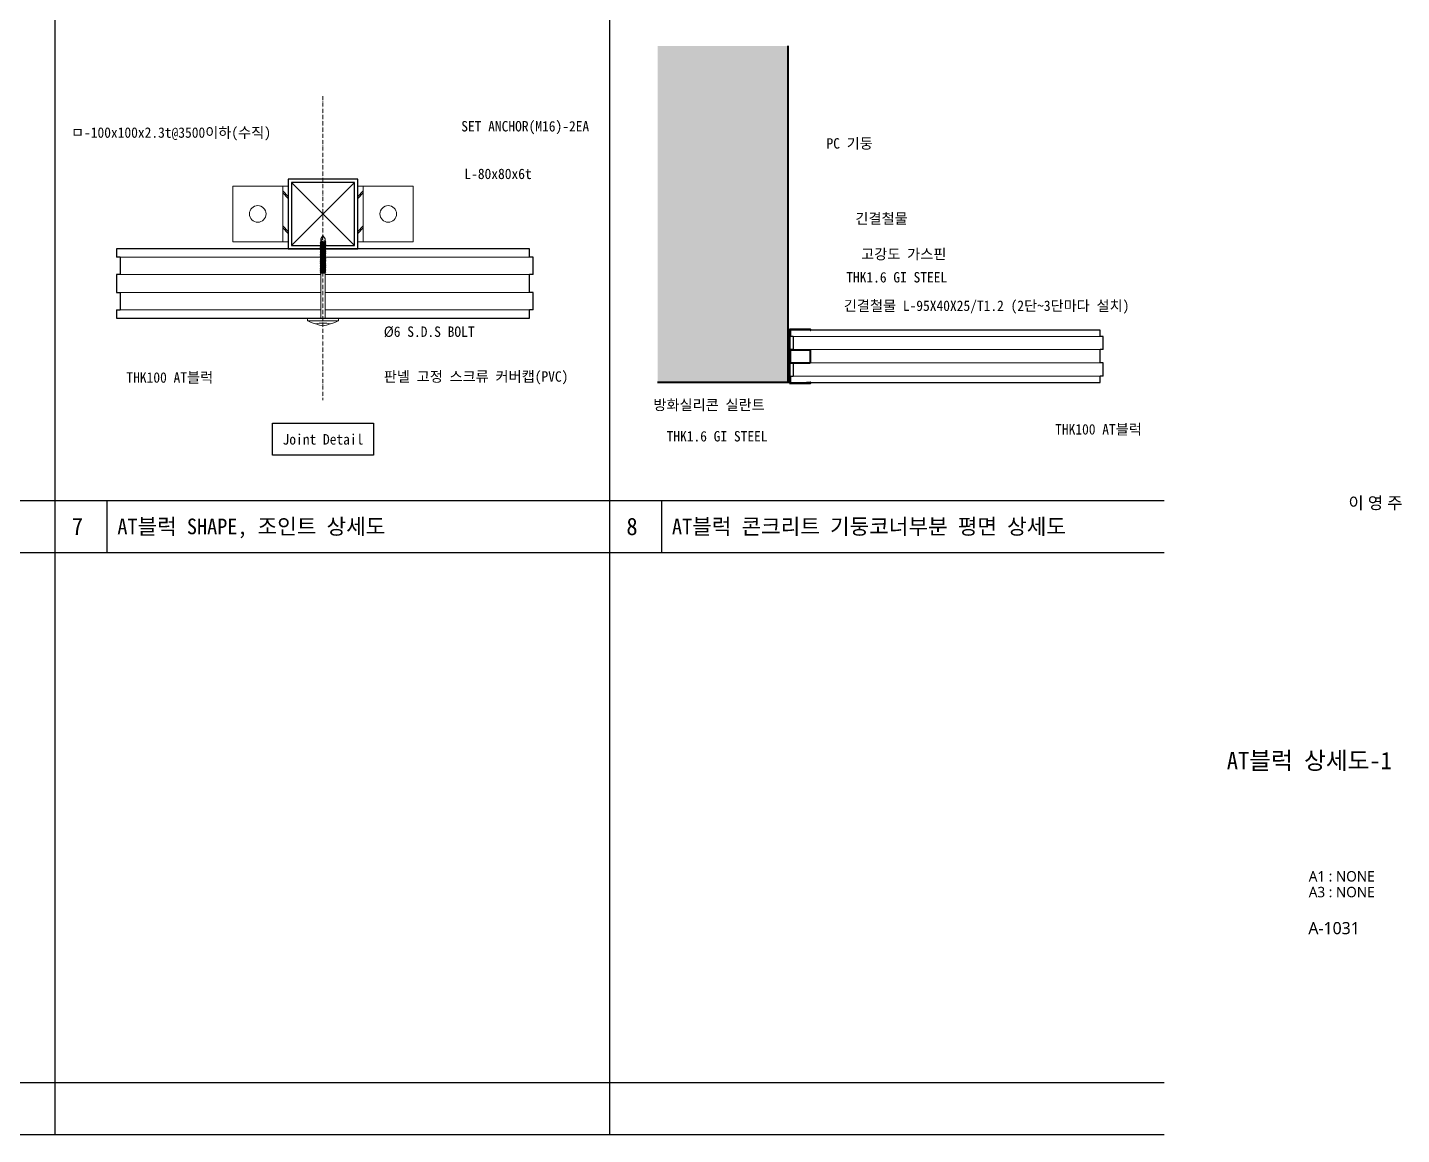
# Model space of a CAD drawing. Header units: millimetres. Extents: x 251300 to 259188, y 17948 to 29188.
# Drawn here: x 255215 to 259171, y 23888 to 27073 of the extents above; entities that cross this region are included whole.
import ezdxf
from ezdxf.enums import TextEntityAlignment as Align

# ---------------------------------------------------------------- set-up
doc = ezdxf.new("R2010")
doc.units = ezdxf.units.MM
doc.header["$MEASUREMENT"] = 0
doc.linetypes.add('ACAD_ISO10W100', pattern=[18, 12, -3, 0, -3])
for name, color, linetype, lineweight in [('A-BORD-TEXT', 3, 'CONTINUOUS', 25), ('A-CONC-LIN1', 2, 'CONTINUOUS', 40), ('A-MKXS-LEAD', 7, 'CONTINUOUS', 25), ('A-MKXS-TEXT1', 3, 'CONTINUOUS', 25), ('A-WAXM-BLOC', 3, 'CONTINUOUS', 25), ('A-XXXX-FIN2', 6, 'CONTINUOUS', 20), ('A-XXXX-HATC', 8, 'CONTINUOUS', 18), ('A-XXXX-OPEN', 1, 'ACAD_ISO10W100', 15), ('A-XXXX-TABL', 7, 'CONTINUOUS', 25), ('A-XXXX-TXT2', 3, 'CONTINUOUS', 25), ('S-RBAR', 2, 'CONTINUOUS', 40)]:
    doc.layers.add(name, color=color, linetype=linetype, lineweight=lineweight)
for name, color, linetype in [('A-XXXX-SOLD', 252, 'CONTINUOUS'), ('CA-ANNO-TEXT', 3, 'CONTINUOUS'), ('X_외벽 및 지붕패널$0$AA-SECT-STEL', 6, 'CONTINUOUS'), ('X_외벽 및 지붕패널$0$BOLT', 7, 'CONTINUOUS')]:
    doc.layers.add(name, color=color, linetype=linetype)
doc.styles.add('돋움체', font='')
doc.styles.add('맑은고딕', font='malgun.ttf')
doc.styles.get('돋움체').set_extended_font_data('DotumChe')

# ---------------------------------------------------------------- blocks, each defined once
blk = doc.blocks.new('AUDIT_I_191129124451-1')
at = {"layer": 'X_외벽 및 지붕패널$0$AA-SECT-STEL'}
for p, q in [((-12.5, 87.5), (-12.5, -12.5)), ((87.5, 87.5), (-12.5, 87.5)), ((-8, 83), (-8, -8)), ((83, 83), (-8, 83)), ((83, -8), (83, 83)), ((87.5, -12.5), (87.5, 87.5)), ((-12.5, -12.5), (87.5, -12.5)), ((-8, -8), (83, -8))]:
    blk.add_line(p, q, dxfattribs=at)
at = {"layer": 'X_외벽 및 지붕패널$0$AA-SECT-STEL', "color": 16}
for p, q in [((-8, -8), (83, 83)), ((-8, 83), (83, -8))]:
    blk.add_line(p, q, dxfattribs=at)

msp = doc.modelspace()

# ---------------------------------------------------------------- hatches: boundary and pattern name
at = {"layer": 'A-XXXX-HATC', "ltscale": 2}
h = msp.add_hatch(color=256, dxfattribs=at)
h.dxf.hatch_style = 1
h.paths.add_polyline_path([(257411.013, 26129.768), (257410.564, 26129.768), (257410.564, 26124.754), (257411.013, 26124.754)])
at = {"layer": 'A-XXXX-SOLD'}
h = msp.add_hatch(color=256, dxfattribs=at)
h.dxf.hatch_style = 1
h.paths.add_polyline_path([(257404.22, 27020.471), (257029.22, 27020.471), (257029.22, 26052.261), (257404.22, 26052.261)])

# ---------------------------------------------------------------- linework, layer by layer
at = {"layer": 'A-CONC-LIN1'}
msp.add_lwpolyline([(257404.22, 27020.471), (257404.22, 26052.261), (257029.22, 26052.261)], dxfattribs=at)
at = {"layer": 'A-MKXS-LEAD'}
for points, elevation in [([(256259.359, 26547.936, 0, 10, 0), (256273.257, 26574.523, 0, 0, 0), (256385.48, 26789.206, 0, 0, 0), (256453.672, 26789.206, 0, 0, 0)], 1974.164), ([(257344.749, 26692.012, 0, 10, 0), (257372.297, 26703.892, 0, 0, 0), (257455.89, 26739.938, 0, 0, 0), (257507.867, 26739.938, 0, 0, 0)], 0), ([(256310.535, 26512.594, 0, 10, 0), (256325.983, 26538.311, 0, 0, 0), (256394.47, 26652.328, 0, 0, 0), (256462.662, 26652.328, 0, 0, 0)], 1974.164), ([(256067.927, 26354.846, 0, 10, 0), (256083.374, 26329.129, 0, 0, 0), (256162.43, 26197.519, 0, 0, 0), (256230.622, 26197.519, 0, 0, 0)], 1974.164), ([(255873.14, 26266.612, 0, 10, 0), (255865.266, 26237.664, 0, 0, 0), (255818.643, 26066.27, 0, 0, 0), (255749.34, 26066.27, 0, 0, 0)], 0), ([(256072.095, 26218.865, 0, 10, 0), (256087.543, 26193.148, 0, 0, 0), (256162.43, 26068.477, 0, 0, 0), (256230.622, 26068.477, 0, 0, 0)], 1974.164), ([(258073.922, 26065.421, 0, 10, 0), (258081.797, 26036.473, 0, 0, 0), (258114.27, 25917.094, 0, 0, 0), (258166.247, 25917.094, 0, 0, 0)], 0)]:
    msp.add_lwpolyline(points, format="xyseb", dxfattribs=dict(at, elevation=elevation))
for points in [[(256087.987, 26631.336, 0, 10, 0), (256072.539, 26657.053, 0, 0, 0), (256004.052, 26771.07, 0, 0, 0), (255925.859, 26771.07, 0, 0, 0)], [(257411.013, 26127.261, 0, 10, 0), (257441.013, 26127.261, 0, 0, 0), (257445.662, 26127.261, 0, 0, 0), (257445.662, 26421.307, 0, 0, 0), (257590.907, 26421.307, 0, 0, 0)], [(257458.127, 26205.118, 0, 10, 0), (257466.002, 26234.066, 0, 0, 0), (257498.475, 26353.445, 0, 0, 0), (257550.452, 26353.445, 0, 0, 0)], [(257466.449, 26131.311, 0, 10, 0), (257474.324, 26160.259, 0, 0, 0), (257506.797, 26279.638, 0, 0, 0), (257558.774, 26279.638, 0, 0, 0)], [(257405.973, 26050.179, 0, 10, 0), (257398.098, 26021.231, 0, 0, 0), (257390.224, 25992.284, 0, 0, 0), (257338.247, 25992.284, 0, 0, 0)], [(257438.839, 26050.179, 0, 10, 0), (257430.965, 26021.231, 0, 0, 0), (257398.492, 25901.852, 0, 0, 0), (257346.514, 25901.852, 0, 0, 0)]]:
    msp.add_lwpolyline(points, format="xyseb", dxfattribs=at)
at = {"layer": 'A-WAXM-BLOC'}
for p, q in [((256059.668, 26436.859), (255470.902, 26436.859)), ((255470.902, 26436.859), (255470.902, 26412.525)), ((256660.235, 26436.859), (256071.468, 26436.859)), ((256660.235, 26412.525), (256660.235, 26436.859)), ((255481.568, 26412.525), (255470.902, 26412.525)), ((255481.568, 26412.525), (255481.568, 26362.525)), ((256670.902, 26412.525), (256660.235, 26412.525)), ((256670.902, 26362.525), (256670.902, 26412.525)), ((255470.902, 26362.525), (255470.902, 26311.192)), ((255481.568, 26362.525), (255470.902, 26362.525)), ((256660.235, 26311.192), (256660.235, 26362.525)), ((256670.902, 26362.525), (256660.235, 26362.525)), ((255470.902, 26311.192), (255481.568, 26311.192)), ((255481.568, 26311.192), (255481.568, 26261.192)), ((256670.902, 26311.192), (256660.235, 26311.192)), ((256670.902, 26261.192), (256670.902, 26311.192)), ((255470.902, 26261.192), (255470.902, 26236.859)), ((255470.902, 26261.192), (255481.568, 26261.192)), ((255470.902, 26236.859), (256660.235, 26236.859)), ((256660.235, 26236.859), (256660.235, 26261.192)), ((256670.902, 26261.192), (256660.235, 26261.192)), ((258303.72, 26202.261), (257411.72, 26202.261)), ((257411.72, 26202.261), (257411.72, 26184.011)), ((258303.72, 26184.011), (258303.72, 26202.261)), ((257419.72, 26184.011), (257411.72, 26184.011)), ((257419.72, 26184.011), (257419.72, 26146.511)), ((258311.72, 26184.011), (258303.72, 26184.011)), ((258311.72, 26146.511), (258311.72, 26184.011)), ((257411.72, 26146.511), (257411.72, 26146.011)), ((257419.72, 26146.511), (257411.72, 26146.511)), ((258303.72, 26108.011), (258303.72, 26146.511)), ((258311.72, 26146.511), (258303.72, 26146.511)), ((257411.72, 26108.511), (257411.72, 26108.011)), ((257411.72, 26108.011), (257419.72, 26108.011)), ((257419.72, 26108.011), (257419.72, 26070.511)), ((258311.72, 26108.011), (258303.72, 26108.011)), ((258311.72, 26070.511), (258311.72, 26108.011)), ((257411.72, 26070.511), (257411.72, 26052.261)), ((257411.72, 26070.511), (257419.72, 26070.511)), ((257411.72, 26052.261), (258303.72, 26052.261)), ((258303.72, 26052.261), (258303.72, 26070.511)), ((258311.72, 26070.511), (258303.72, 26070.511))]:
    msp.add_line(p, q, dxfattribs=at)
at = {"layer": 'A-XXXX-FIN2'}
for p, q in [((255949.568, 26456.859), (255949.568, 26616.859)), ((256181.568, 26456.859), (256181.568, 26616.859)), ((256073.468, 26458.07), (256057.668, 26451.235)), ((256063.285, 26457.378), (256057.668, 26454.901)), ((256073.468, 26454.404), (256057.668, 26447.569)), ((256073.468, 26450.738), (256057.668, 26443.903)), ((256073.468, 26447.072), (256057.668, 26440.237)), ((256073.468, 26443.406), (256057.668, 26436.571)), ((256073.468, 26439.74), (256057.668, 26432.905)), ((256073.468, 26436.074), (256057.668, 26429.239)), ((256073.468, 26432.408), (256057.668, 26425.573)), ((256059.668, 26465.014), (256059.668, 26456.509)), ((256059.668, 26454.901), (256059.668, 26452.843)), ((256059.668, 26451.235), (256059.668, 26449.177)), ((256059.668, 26447.569), (256059.668, 26445.511)), ((256059.668, 26443.903), (256059.668, 26441.845)), ((256059.668, 26440.237), (256059.668, 26438.179)), ((256059.668, 26436.571), (256059.668, 26434.513)), ((256059.668, 26432.905), (256059.668, 26430.847)), ((256059.668, 26429.239), (256059.668, 26427.181)), ((256073.468, 26436.074), (256065.405, 26432.614)), ((256071.468, 26465.014), (256071.468, 26458.07)), ((256071.468, 26456.462), (256071.468, 26454.404)), ((256071.468, 26452.796), (256071.468, 26450.738)), ((256071.468, 26449.13), (256071.468, 26447.072)), ((256071.468, 26445.464), (256071.468, 26443.406)), ((256071.468, 26441.798), (256071.468, 26439.74)), ((256071.468, 26438.132), (256071.468, 26436.074)), ((256071.468, 26434.466), (256071.468, 26432.408)), ((256071.468, 26430.8), (256071.468, 26428.742)), ((256073.468, 26428.742), (256057.668, 26421.907)), ((256073.468, 26425.076), (256057.668, 26418.241)), ((256073.468, 26421.41), (256057.668, 26414.575)), ((256073.468, 26417.744), (256057.668, 26410.909)), ((256073.468, 26414.078), (256057.668, 26407.243)), ((256073.468, 26410.412), (256057.668, 26403.577)), ((256073.468, 26406.746), (256057.668, 26399.911)), ((256073.468, 26403.08), (256057.668, 26396.245)), ((256073.468, 26399.414), (256057.668, 26392.579)), ((256073.468, 26395.748), (256057.668, 26388.913)), ((256073.468, 26392.082), (256057.668, 26385.247)), ((256059.668, 26425.573), (256059.668, 26423.515)), ((256059.668, 26421.907), (256059.668, 26419.849)), ((256059.668, 26418.241), (256059.668, 26416.183)), ((256059.668, 26414.575), (256059.668, 26412.517)), ((256059.668, 26410.909), (256059.668, 26408.851)), ((256059.668, 26407.243), (256059.668, 26405.185)), ((256059.668, 26403.577), (256059.668, 26401.519)), ((256059.668, 26399.911), (256059.668, 26397.853)), ((256059.668, 26396.245), (256059.668, 26394.187)), ((256059.668, 26392.579), (256059.668, 26390.521)), ((256071.468, 26427.134), (256071.468, 26425.076)), ((256071.468, 26423.468), (256071.468, 26421.41)), ((256071.468, 26419.802), (256071.468, 26417.744)), ((256071.468, 26416.136), (256071.468, 26414.078)), ((256071.468, 26412.47), (256071.468, 26410.412)), ((256071.468, 26408.804), (256071.468, 26406.746)), ((256071.468, 26408.804), (256071.468, 26406.746)), ((256071.468, 26405.138), (256071.468, 26403.08)), ((256071.468, 26401.472), (256071.468, 26399.414)), ((256071.468, 26397.806), (256071.468, 26395.748)), ((256071.468, 26394.14), (256071.468, 26392.082)), ((256071.468, 26390.474), (256071.468, 26388.416)), ((256073.468, 26388.416), (256057.668, 26381.581)), ((256073.468, 26384.75), (256057.668, 26377.915)), ((256073.468, 26381.084), (256057.668, 26374.249)), ((256073.468, 26377.418), (256057.668, 26370.583)), ((256073.468, 26373.752), (256057.668, 26366.917)), ((256059.668, 26388.913), (256059.668, 26386.855)), ((256059.668, 26385.247), (256059.668, 26383.189)), ((256059.668, 26381.581), (256059.668, 26379.523)), ((256059.668, 26377.915), (256059.668, 26375.857)), ((256059.668, 26374.249), (256059.668, 26372.191)), ((256059.668, 26372.614), (256059.668, 26372.191)), ((256059.668, 26370.583), (256059.668, 26368.525)), ((256059.668, 26366.626), (256059.668, 26236.859)), ((256059.668, 26366.626), (256071.468, 26366.626)), ((256073.468, 26370.086), (256065.405, 26366.626)), ((256071.468, 26386.808), (256071.468, 26384.75)), ((256071.468, 26383.142), (256071.468, 26381.084)), ((256071.468, 26379.476), (256071.468, 26377.418)), ((256071.468, 26375.81), (256071.468, 26373.752)), ((256071.468, 26372.144), (256071.468, 26370.086)), ((256071.468, 26368.478), (256071.468, 26366.626)), ((256071.468, 26366.626), (256071.468, 26236.859)), ((256020.568, 26236.859), (256110.568, 26236.859)), ((256020.568, 26236.859), (256020.568, 26229.659)), ((256110.568, 26236.859), (256110.568, 26229.659)), ((256020.568, 26229.659), (256110.568, 26229.659))]:
    msp.add_line(p, q, dxfattribs=at)
for points in [[(255805.568, 26616.859), (255805.568, 26456.859), (255965.568, 26456.859), (255965.568, 26616.859)], [(256325.568, 26616.859), (256325.568, 26456.859), (256165.568, 26456.859), (256165.568, 26616.859)], [(256057.668, 26451.235), (256059.668, 26452.843), (256071.468, 26458.07), (256073.468, 26458.07), (256071.468, 26456.462), (256059.668, 26451.235)], [(256057.668, 26454.901), (256059.668, 26456.509), (256061.285, 26457.378), (256063.285, 26457.378), (256061.285, 26455.77), (256059.668, 26454.901)], [(256057.668, 26447.569), (256059.668, 26449.177), (256071.468, 26454.404), (256073.468, 26454.404), (256071.468, 26452.796), (256059.668, 26447.569)], [(256057.668, 26443.903), (256059.668, 26445.511), (256071.468, 26450.738), (256073.468, 26450.738), (256071.468, 26449.13), (256059.668, 26443.903)], [(256057.668, 26440.237), (256059.668, 26441.845), (256071.468, 26447.072), (256073.468, 26447.072), (256071.468, 26445.464), (256059.668, 26440.237)], [(256057.668, 26436.571), (256059.668, 26438.179), (256071.468, 26443.406), (256073.468, 26443.406), (256071.468, 26441.798), (256059.668, 26436.571)], [(256057.668, 26432.905), (256059.668, 26434.513), (256071.468, 26439.74), (256073.468, 26439.74), (256071.468, 26438.132), (256059.668, 26432.905)], [(256057.668, 26429.239), (256059.668, 26430.847), (256071.468, 26436.074), (256073.468, 26436.074), (256071.468, 26434.466), (256059.668, 26429.239)], [(256057.668, 26425.573), (256059.668, 26427.181), (256071.468, 26432.408), (256073.468, 26432.408), (256071.468, 26430.8), (256059.668, 26425.573)], [(256057.668, 26421.907), (256059.668, 26423.515), (256071.468, 26428.742), (256073.468, 26428.742), (256071.468, 26427.134), (256059.668, 26421.907)], [(256057.668, 26418.241), (256059.668, 26419.849), (256071.468, 26425.076), (256073.468, 26425.076), (256071.468, 26423.468), (256059.668, 26418.241)], [(256057.668, 26414.575), (256059.668, 26416.183), (256071.468, 26421.41), (256073.468, 26421.41), (256071.468, 26419.802), (256059.668, 26414.575)], [(256057.668, 26410.909), (256059.668, 26412.517), (256071.468, 26417.744), (256073.468, 26417.744), (256071.468, 26416.136), (256059.668, 26410.909)], [(256057.668, 26407.243), (256059.668, 26408.851), (256071.468, 26414.078), (256073.468, 26414.078), (256071.468, 26412.47), (256059.668, 26407.243)], [(256057.668, 26403.577), (256059.668, 26405.185), (256071.468, 26410.412), (256073.468, 26410.412), (256071.468, 26408.804), (256059.668, 26403.577)], [(256057.668, 26399.911), (256059.668, 26401.519), (256071.468, 26406.746), (256073.468, 26406.746), (256071.468, 26405.138), (256059.668, 26399.911)], [(256057.668, 26396.245), (256059.668, 26397.853), (256071.468, 26403.08), (256073.468, 26403.08), (256071.468, 26401.472), (256059.668, 26396.245)], [(256057.668, 26392.579), (256059.668, 26394.187), (256071.468, 26399.414), (256073.468, 26399.414), (256071.468, 26397.806), (256059.668, 26392.579)], [(256057.668, 26388.913), (256059.668, 26390.521), (256071.468, 26395.748), (256073.468, 26395.748), (256071.468, 26394.14), (256059.668, 26388.913)], [(256057.668, 26385.247), (256059.668, 26386.855), (256071.468, 26392.082), (256073.468, 26392.082), (256071.468, 26390.474), (256059.668, 26385.247)], [(256057.668, 26381.581), (256059.668, 26383.189), (256071.468, 26388.416), (256073.468, 26388.416), (256071.468, 26386.808), (256059.668, 26381.581)], [(256057.668, 26377.915), (256059.668, 26379.523), (256071.468, 26384.75), (256073.468, 26384.75), (256071.468, 26383.142), (256059.668, 26377.915)], [(256057.668, 26374.249), (256059.668, 26375.857), (256071.468, 26381.084), (256073.468, 26381.084), (256071.468, 26379.476), (256059.668, 26374.249)], [(256057.668, 26370.583), (256059.668, 26372.191), (256071.468, 26377.418), (256073.468, 26377.418), (256071.468, 26375.81), (256059.668, 26370.583)], [(256057.668, 26366.917), (256059.668, 26368.525), (256071.468, 26373.752), (256073.468, 26373.752), (256071.468, 26372.144), (256059.668, 26366.917)], [(256065.405, 26366.626), (256067.405, 26368.234), (256071.468, 26370.086), (256073.468, 26370.086), (256071.468, 26368.478), (256067.405, 26366.626)]]:
    msp.add_lwpolyline(points, close=True, dxfattribs=at)
for points in [[(256071.468, 26460.932), (256063.292, 26457.323), (256059.668, 26459.665), (256064.105, 26464.667), (256065.568, 26474.614)], [(256059.668, 26465.014), (256065.568, 26474.614), (256071.468, 26465.014)], [(256059.668, 26454.097), (256057.668, 26454.901), (256059.668, 26453.293)], [(256059.668, 26450.431), (256057.668, 26451.235), (256059.668, 26449.627)], [(256059.668, 26446.765), (256057.668, 26447.569), (256059.668, 26445.961)], [(256059.668, 26443.099), (256057.668, 26443.903), (256059.668, 26442.295)], [(256059.668, 26439.433), (256057.668, 26440.237), (256059.668, 26438.629)], [(256059.668, 26435.767), (256057.668, 26436.571), (256059.668, 26434.963)], [(256059.668, 26432.101), (256057.668, 26432.905), (256059.668, 26431.297)], [(256059.668, 26428.435), (256057.668, 26429.239), (256059.668, 26427.631)], [(256071.468, 26458.874), (256073.468, 26458.07), (256071.468, 26459.678)], [(256071.468, 26458.874), (256073.468, 26458.07), (256071.468, 26459.678)], [(256071.468, 26455.208), (256073.468, 26454.404), (256071.468, 26456.012)], [(256071.468, 26455.208), (256073.468, 26454.404), (256071.468, 26456.012)], [(256071.468, 26451.542), (256073.468, 26450.738), (256071.468, 26452.346)], [(256071.468, 26451.542), (256073.468, 26450.738), (256071.468, 26452.346)], [(256071.468, 26447.876), (256073.468, 26447.072), (256071.468, 26448.68)], [(256071.468, 26447.876), (256073.468, 26447.072), (256071.468, 26448.68)], [(256071.468, 26444.21), (256073.468, 26443.406), (256071.468, 26445.014)], [(256071.468, 26444.21), (256073.468, 26443.406), (256071.468, 26445.014)], [(256071.468, 26440.544), (256073.468, 26439.74), (256071.468, 26441.348)], [(256071.468, 26440.544), (256073.468, 26439.74), (256071.468, 26441.348)], [(256071.468, 26436.878), (256073.468, 26436.074), (256071.468, 26437.682)], [(256071.468, 26436.878), (256073.468, 26436.074), (256071.468, 26437.682)], [(256071.468, 26436.878), (256073.468, 26436.074), (256071.468, 26437.682)], [(256071.468, 26436.878), (256073.468, 26436.074), (256071.468, 26437.682)], [(256071.468, 26433.212), (256073.468, 26432.408), (256071.468, 26434.016)], [(256071.468, 26433.212), (256073.468, 26432.408), (256071.468, 26434.016)], [(256071.468, 26429.546), (256073.468, 26428.742), (256071.468, 26430.35)], [(256071.468, 26429.546), (256073.468, 26428.742), (256071.468, 26430.35)], [(256059.668, 26424.769), (256057.668, 26425.573), (256059.668, 26423.965)], [(256059.668, 26421.103), (256057.668, 26421.907), (256059.668, 26420.299)], [(256059.668, 26417.437), (256057.668, 26418.241), (256059.668, 26416.633)], [(256059.668, 26413.771), (256057.668, 26414.575), (256059.668, 26412.967)], [(256059.668, 26410.105), (256057.668, 26410.909), (256059.668, 26409.301)], [(256059.668, 26406.439), (256057.668, 26407.243), (256059.668, 26405.635)], [(256059.668, 26402.773), (256057.668, 26403.577), (256059.668, 26401.969)], [(256059.668, 26399.107), (256057.668, 26399.911), (256059.668, 26398.303)], [(256059.668, 26395.441), (256057.668, 26396.245), (256059.668, 26394.637)], [(256059.668, 26391.775), (256057.668, 26392.579), (256059.668, 26390.971)], [(256071.468, 26425.88), (256073.468, 26425.076), (256071.468, 26426.684)], [(256071.468, 26425.88), (256073.468, 26425.076), (256071.468, 26426.684)], [(256071.468, 26422.214), (256073.468, 26421.41), (256071.468, 26423.018)], [(256071.468, 26422.214), (256073.468, 26421.41), (256071.468, 26423.018)], [(256071.468, 26418.548), (256073.468, 26417.744), (256071.468, 26419.352)], [(256071.468, 26418.548), (256073.468, 26417.744), (256071.468, 26419.352)], [(256071.468, 26414.882), (256073.468, 26414.078), (256071.468, 26415.686)], [(256071.468, 26414.882), (256073.468, 26414.078), (256071.468, 26415.686)], [(256071.468, 26411.216), (256073.468, 26410.412), (256071.468, 26412.02)], [(256071.468, 26411.216), (256073.468, 26410.412), (256071.468, 26412.02)], [(256071.468, 26407.55), (256073.468, 26406.746), (256071.468, 26408.354)], [(256071.468, 26407.55), (256073.468, 26406.746), (256071.468, 26408.354)], [(256071.468, 26403.884), (256073.468, 26403.08), (256071.468, 26404.688)], [(256071.468, 26403.884), (256073.468, 26403.08), (256071.468, 26404.688)], [(256071.468, 26400.218), (256073.468, 26399.414), (256071.468, 26401.022)], [(256071.468, 26400.218), (256073.468, 26399.414), (256071.468, 26401.022)], [(256071.468, 26396.552), (256073.468, 26395.748), (256071.468, 26397.356)], [(256071.468, 26396.552), (256073.468, 26395.748), (256071.468, 26397.356)], [(256071.468, 26392.886), (256073.468, 26392.082), (256071.468, 26393.69)], [(256071.468, 26392.886), (256073.468, 26392.082), (256071.468, 26393.69)], [(256071.468, 26389.22), (256073.468, 26388.416), (256071.468, 26390.024)], [(256071.468, 26389.22), (256073.468, 26388.416), (256071.468, 26390.024)], [(256059.668, 26388.109), (256057.668, 26388.913), (256059.668, 26387.305)], [(256059.668, 26384.443), (256057.668, 26385.247), (256059.668, 26383.639)], [(256059.668, 26380.777), (256057.668, 26381.581), (256059.668, 26379.973)], [(256059.668, 26377.111), (256057.668, 26377.915), (256059.668, 26376.307)], [(256059.668, 26373.445), (256057.668, 26374.249), (256059.668, 26372.641)], [(256059.668, 26369.779), (256057.668, 26370.583), (256059.668, 26368.975)], [(256071.468, 26385.554), (256073.468, 26384.75), (256071.468, 26386.358)], [(256071.468, 26385.554), (256073.468, 26384.75), (256071.468, 26386.358)], [(256071.468, 26381.888), (256073.468, 26381.084), (256071.468, 26382.692)], [(256071.468, 26381.888), (256073.468, 26381.084), (256071.468, 26382.692)], [(256071.468, 26378.222), (256073.468, 26377.418), (256071.468, 26379.026)], [(256071.468, 26378.222), (256073.468, 26377.418), (256071.468, 26379.026)], [(256071.468, 26374.556), (256073.468, 26373.752), (256071.468, 26375.36)], [(256071.468, 26374.556), (256073.468, 26373.752), (256071.468, 26375.36)], [(256071.468, 26370.89), (256073.468, 26370.086), (256071.468, 26371.694)], [(256071.468, 26370.89), (256073.468, 26370.086), (256071.468, 26371.694)]]:
    msp.add_lwpolyline(points, dxfattribs=at)
for centre, radius, start, end in [((256115.849, 26431.455), 223.16, 244.725156, 251.033122), ((256065.568, 26123.096), 99.827, 77.120748, 102.879252), ((256065.568, 26255.536), 40.194, 239.68034, 300.31966), ((256015.288, 26431.455), 223.16, 288.966878, 295.274844)]:
    msp.add_arc(centre, radius, start, end, dxfattribs=at)
at = {"layer": 'A-XXXX-HATC', "ltscale": 2}
for p, q in [((255965.568, 26587.194), (255949.568, 26603.194)), ((255965.568, 26581.537), (255949.568, 26597.537)), ((256165.568, 26587.194), (256181.568, 26603.194)), ((256165.568, 26581.537), (256181.568, 26597.537)), ((255965.568, 26486.357), (255949.568, 26502.357)), ((255965.568, 26480.7), (255949.568, 26496.7)), ((256165.568, 26486.357), (256181.568, 26502.357)), ((256165.568, 26480.7), (256181.568, 26496.7)), ((256059.668, 26412.525), (255481.568, 26412.525)), ((256670.902, 26412.525), (256071.468, 26412.525)), ((256059.668, 26362.525), (255481.568, 26362.525)), ((256670.902, 26362.525), (256071.468, 26362.525)), ((256059.668, 26311.192), (255481.568, 26311.192)), ((256670.902, 26311.192), (256071.468, 26311.192)), ((256059.668, 26261.192), (255481.568, 26261.192)), ((256670.902, 26261.192), (256071.468, 26261.192)), ((258311.72, 26184.011), (257419.72, 26184.011)), ((258311.72, 26146.511), (257419.72, 26146.511)), ((258311.72, 26108.011), (257419.72, 26108.011)), ((258311.72, 26070.511), (257419.72, 26070.511))]:
    msp.add_line(p, q, dxfattribs=at)
msp.add_lwpolyline([(257410.564, 26129.768), (257411.013, 26129.768), (257411.013, 26124.754), (257410.564, 26124.754)], close=True, dxfattribs=at)
for centre in [(255877.568, 26536.859), (256253.568, 26536.859)]:
    msp.add_circle(centre, 24, dxfattribs=at)
at = {"layer": 'A-XXXX-OPEN'}
msp.add_line((256065.568, 26876.069), (256065.568, 26000.584), dxfattribs=at)
at = {"layer": 'A-XXXX-TABL'}
for p, q in [((255293.558, 29187.629), (255293.558, 23887.629)), ((256890.433, 29187.629), (256890.433, 23887.629)), ((253696.683, 25712.629), (258487.308, 25712.629)), ((255443.558, 25712.629), (255443.558, 25562.629)), ((257040.433, 25712.629), (257040.433, 25562.629)), ((253696.683, 25562.629), (258487.308, 25562.629)), ((251299.808, 24037.629), (258487.308, 24037.629)), ((251299.808, 23887.629), (258487.308, 23887.629))]:
    msp.add_line(p, q, dxfattribs=at)
msp.add_lwpolyline([(255920.291, 25934.774), (256210.845, 25934.774), (256210.845, 25842.796), (255920.291, 25842.796)], close=True, dxfattribs=at)
at = {"layer": 'S-RBAR', "color": 6, "ltscale": 2}
for p, q in [((257408.764, 26146.011), (257408.764, 26205.093)), ((257408.764, 26205.093), (257468.164, 26205.093)), ((257409.514, 26146.011), (257409.514, 26204.343)), ((257468.164, 26204.343), (257409.514, 26204.343)), ((257457.589, 26203.428), (257457.672, 26204.173)), ((257468.014, 26202.261), (257457.589, 26203.428)), ((257457.672, 26204.173), (257468.098, 26203.006)), ((257468.764, 26203.603), (257468.764, 26203.743)), ((257469.514, 26203.743), (257469.514, 26203.603)), ((257408.764, 26146.011), (257408.764, 26108.511)), ((257408.764, 26146.011), (257468.764, 26146.011)), ((257410.564, 26146.011), (257410.564, 26108.511)), ((257468.764, 26146.011), (257468.764, 26108.511)), ((257408.764, 26049.429), (257408.764, 26108.511)), ((257408.764, 26108.511), (257468.764, 26108.511)), ((257409.514, 26050.179), (257409.514, 26108.511)), ((257408.764, 26049.429), (257468.164, 26049.429)), ((257468.164, 26050.179), (257409.514, 26050.179)), ((257468.014, 26052.261), (257457.589, 26051.094)), ((257457.589, 26051.094), (257457.672, 26050.349)), ((257457.672, 26050.349), (257468.098, 26051.516)), ((257468.764, 26050.92), (257468.764, 26050.779)), ((257469.514, 26050.779), (257469.514, 26050.92))]:
    msp.add_line(p, q, dxfattribs=at)
for centre, radius, start, end in [((257468.164, 26203.603), 1.35, 263.614857, 0), ((257468.164, 26203.603), 0.6, 263.614857, 360), ((257468.164, 26203.743), 1.35, 0, 90), ((257468.164, 26203.743), 0.6, 0, 90), ((257468.164, 26050.92), 1.35, 360, 96.385143), ((257468.164, 26050.92), 0.6, 0, 96.385143), ((257468.164, 26050.779), 0.6, 270, 360), ((257468.164, 26050.779), 1.35, 270, 360)]:
    msp.add_arc(centre, radius, start, end, dxfattribs=at)
at = {"layer": 'X_외벽 및 지붕패널$0$BOLT'}
msp.add_line((257477.134, 26052.261), (257544.634, 26052.261), dxfattribs=at)

# ---------------------------------------------------------------- block references
at = {"layer": 'A-XXXX-FIN2', "xscale": 2, "yscale": 2, "zscale": 2}
msp.add_blockref('AUDIT_I_191129124451-1', (255990.568, 26461.859), dxfattribs=at)

# ---------------------------------------------------------------- texts
at = {"layer": 'A-BORD-TEXT', "style": '맑은고딕'}
msp.add_text('이 영 주', height=35, dxfattribs=at).set_placement((259173.663, 25687.852), align=Align.RIGHT)
at = {"layer": 'A-BORD-TEXT', "style": '돋움체'}
msp.add_text('AT블럭 상세도-1', height=50, dxfattribs=at).set_placement((258905.685, 24963.827), align=Align.MIDDLE_CENTER)
at = {"layer": 'A-BORD-TEXT', "style": '맑은고딕'}
for s, height, p in [('A1 : NONE', 30, (258904.008, 24615.712)), ('A3 : NONE', 30, (258904.008, 24570.363)), ('A-1031', 35, (258902.857, 24464.082))]:
    msp.add_text(s, height=height, dxfattribs=at).set_placement(p)
at = {"layer": 'A-MKXS-TEXT1', "style": '돋움체'}
for s, p in [('AT블럭 SHAPE, 조인트 상세도', (255473.558, 25637.629)), ('AT블럭 콘크리트 기둥코너부분 평면 상세도', (257070.433, 25637.629))]:
    msp.add_text(s, height=45, dxfattribs=at).set_placement(p, align=Align.MIDDLE_LEFT)
at = {"layer": 'A-XXXX-TXT2', "style": '돋움체'}
for s, p in [('ㅁ-100x100x2.3t@3500이하(수직)', (255915.859, 26771.151)), ('고강도 가스핀', (257860.481, 26421.457)), ('THK1.6 GI STEEL ', (257882.338, 26354.647)), ('THK100 AT블럭', (255749.34, 26066.27)), ('방화실리콘 실란트 ', (257356.905, 25987.492)), ('THK1.6 GI STEEL ', (257365.036, 25897.117))]:
    msp.add_text(s, height=30, dxfattribs=at).set_placement(p, align=Align.MIDDLE_RIGHT)
for s, p in [('SET ANCHOR(M16)-2EA', (256463.672, 26789.206)), ('PC 기둥', (257515.367, 26739.938)), ('L-80x80x6t', (256472.662, 26652.328)), ('%%C6 S.D.S BOLT ', (256240.622, 26198.089)), ('판넬 고정 스크류 커버캡(PVC)', (256240.622, 26069.046)), ('THK100 AT블럭', (258173.747, 25917.094))]:
    msp.add_text(s, height=30, dxfattribs=at).set_placement(p, align=Align.MIDDLE_LEFT)
for s, p in [('긴결철물', (257598.753, 26508.617)), ('긴결철물 L-95X40X25/T1.2 (2단~3단마다 설치)', (257565.238, 26257.725))]:
    msp.add_text(s, height=30, dxfattribs=at).set_placement(p)
msp.add_text('Joint Detail', height=30, dxfattribs=at).set_placement((256065.568, 25888.785), align=Align.MIDDLE)
at = {"layer": 'CA-ANNO-TEXT', "style": '돋움체'}
for s, p in [('7', (255358.505, 25637.629)), ('8', (256955.38, 25637.629))]:
    msp.add_text(s, height=50, dxfattribs=at).set_placement(p, align=Align.MIDDLE_CENTER)

doc.saveas('drawing.dxf')
